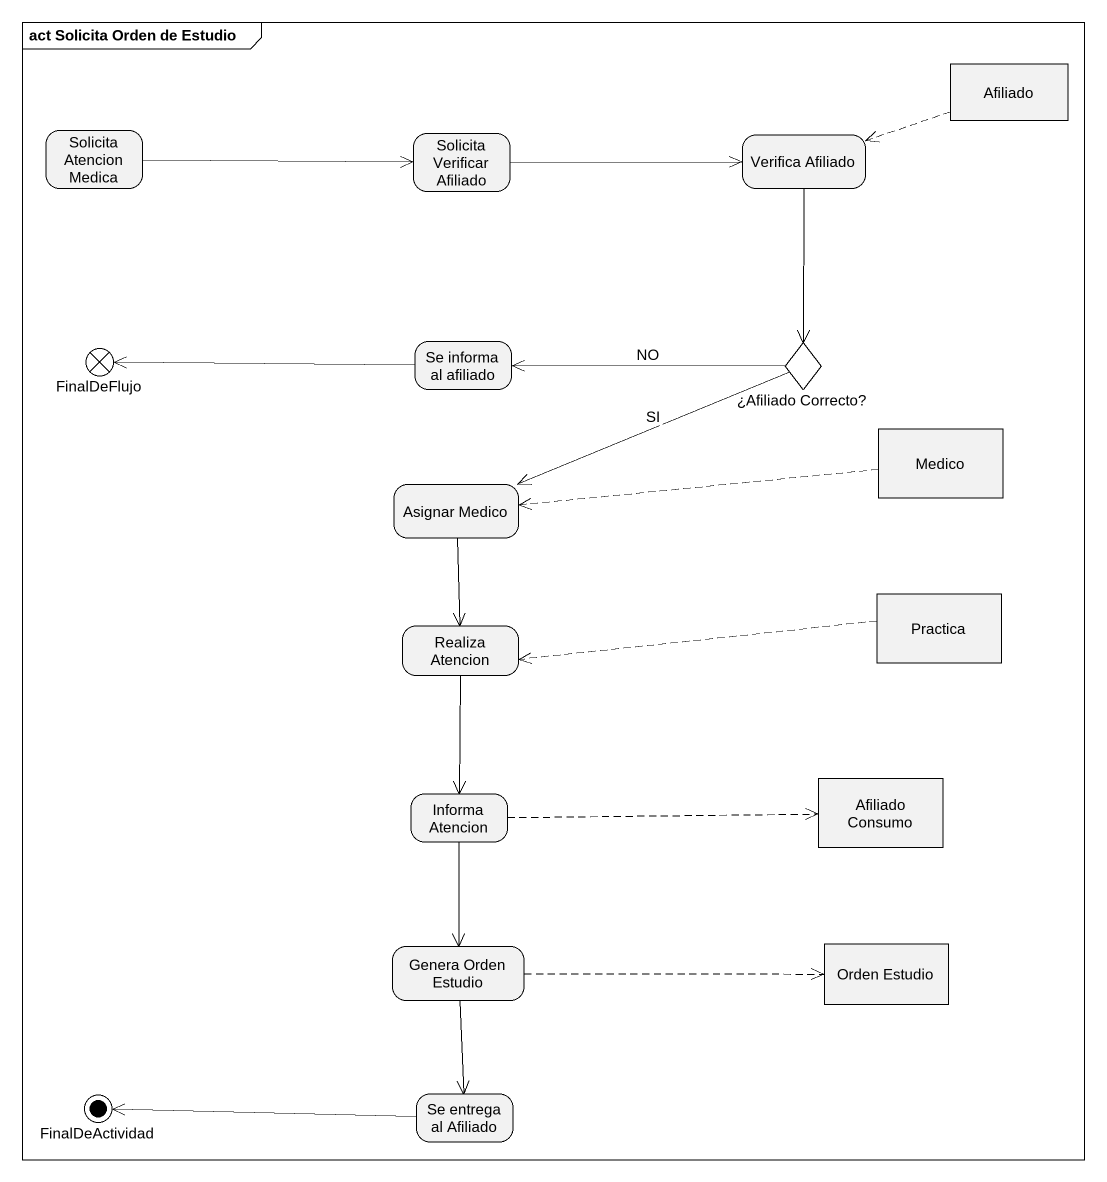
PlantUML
@startuml
mainframe act Solicita Orden de Estudio
hide empty description
state Afiliado <<object>>
state "Solicita Atencion Medica" as Solicita_Atencion_Medica
state "Solicita Verificar Afiliado" as Solicita_Verificar_Afiliado
state "Verifica Afiliado" as Verifica_Afiliado
state FinalDeFlujo <<end>>
state "Se informa al afiliado" as Se_informa_al_afiliado
state "¿Afiliado Correcto?" as Afiliado_Correcto <<choice>>
state "Asignar Medico" as Asignar_Medico
state Medico <<object>>
state Practica <<object>>
state "Realiza Atencion" as Realiza_Atencion
state "Informa Atencion" as Informa_Atencion
state "Afiliado Consumo" as Afiliado_Consumo <<object>>
state "Genera Orden Estudio" as Genera_Orden_Estudio
state "Orden Estudio" as Orden_Estudio <<object>>
state FinalDeActividad <<end>>
state "Se entrega al Afiliado" as Se_entrega_al_Afiliado
Afiliado -left[dashed]-> Verifica_Afiliado
Solicita_Atencion_Medica -right-> Solicita_Verificar_Afiliado
Solicita_Verificar_Afiliado -right-> Verifica_Afiliado
Verifica_Afiliado --> Afiliado_Correcto
Se_informa_al_afiliado -left-> FinalDeFlujo
Afiliado_Correcto -left-> Se_informa_al_afiliado : NO
Afiliado_Correcto -left-> Asignar_Medico : SI
Asignar_Medico --> Realiza_Atencion
Medico -left[dashed]-> Asignar_Medico
Practica -left[dashed]-> Realiza_Atencion
Realiza_Atencion --> Informa_Atencion
Informa_Atencion -right[dashed]-> Afiliado_Consumo
Informa_Atencion --> Genera_Orden_Estudio
Genera_Orden_Estudio -right[dashed]-> Orden_Estudio
Genera_Orden_Estudio --> Se_entrega_al_Afiliado
Se_entrega_al_Afiliado -left-> FinalDeActividad
@enduml
